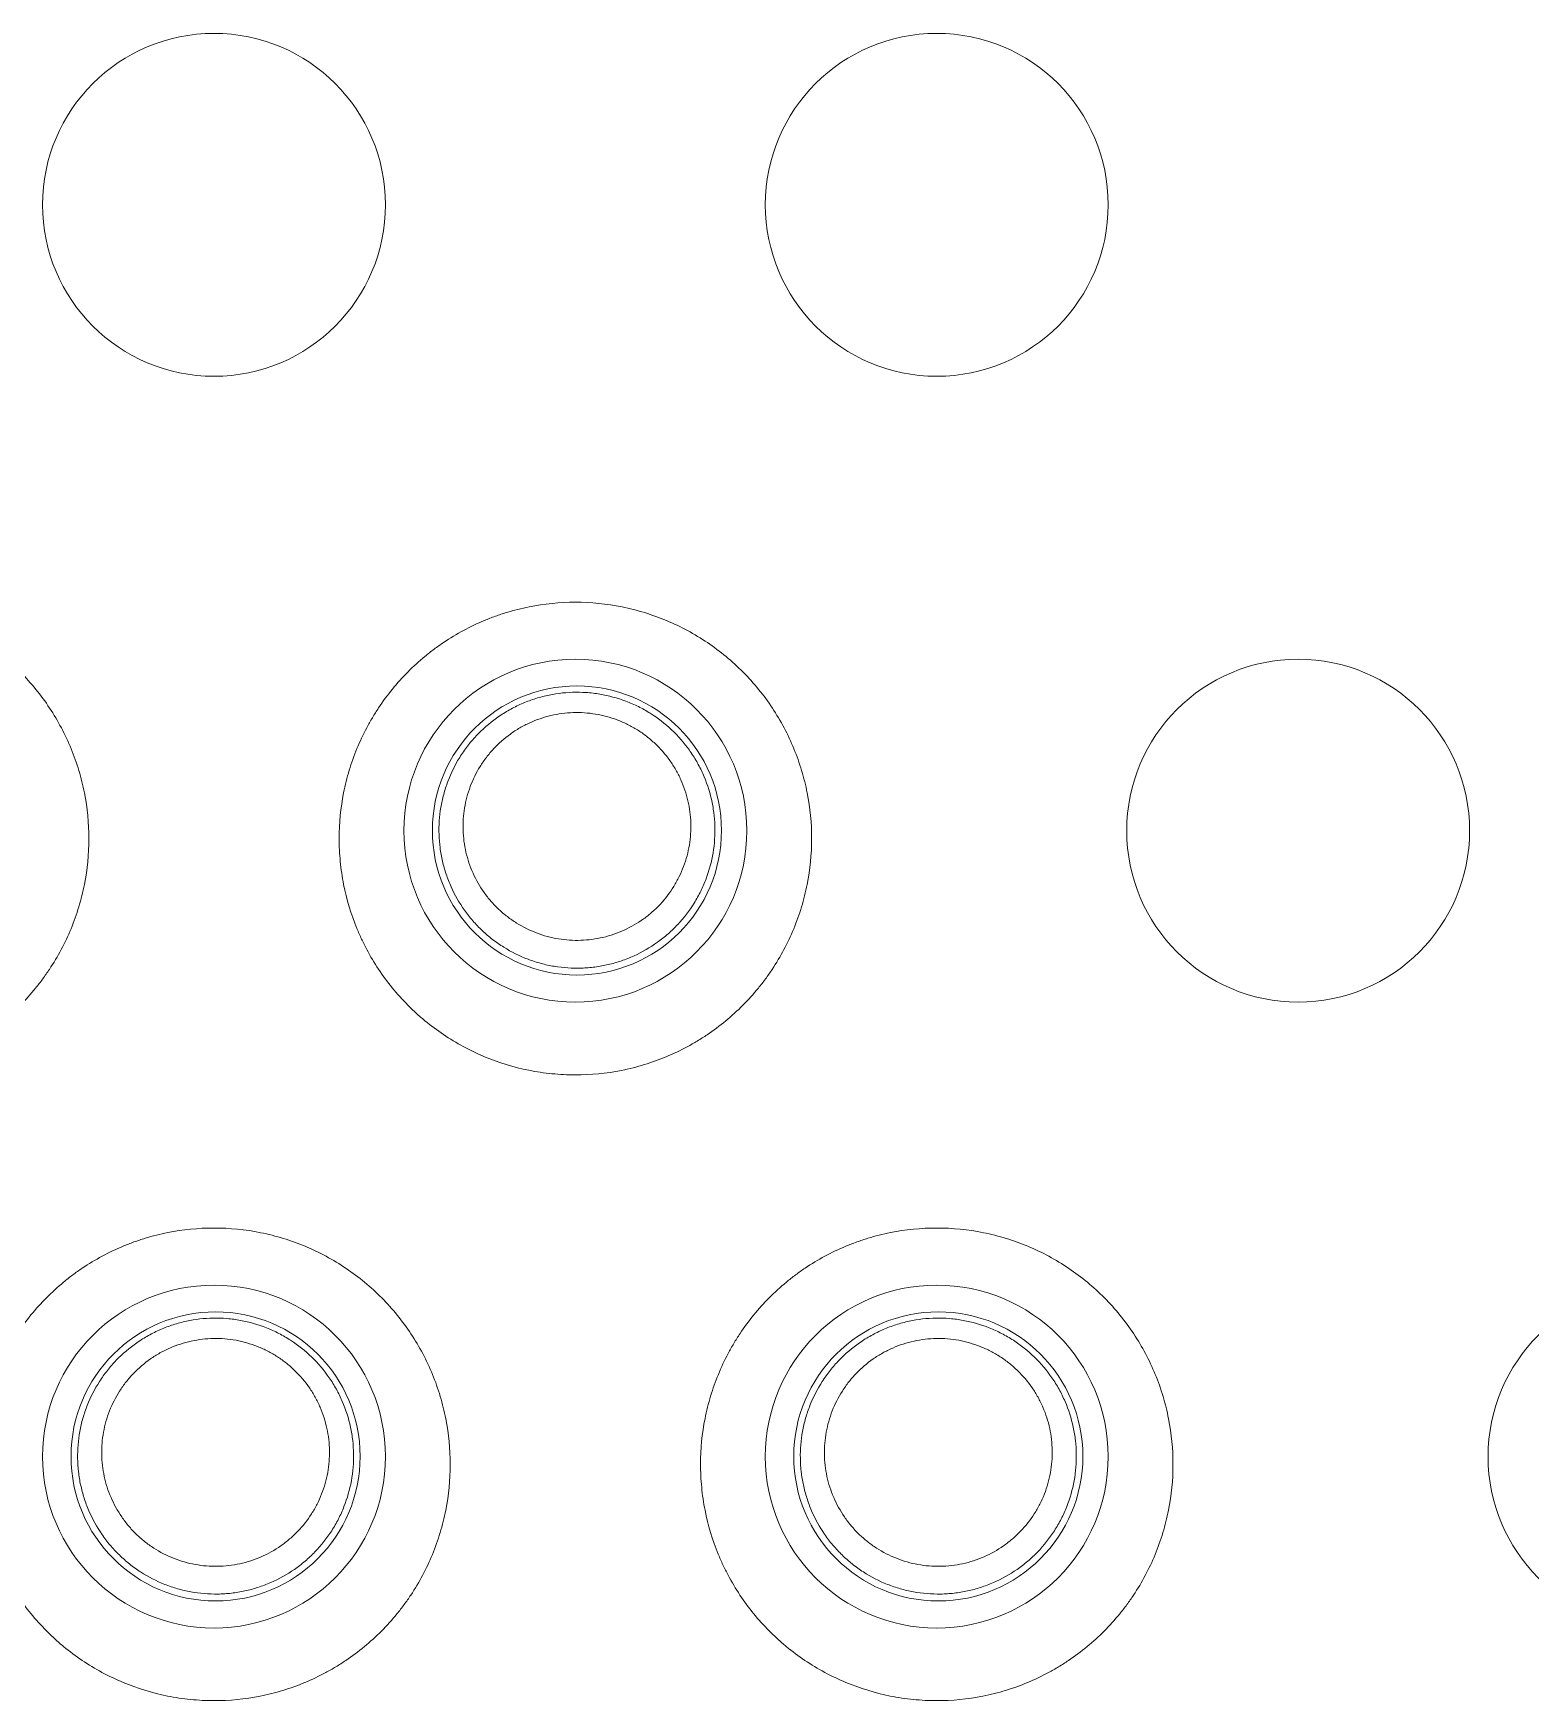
# Model space of a CAD drawing. Header units: millimetres. Extents: x 70151 to 230897, y 35202 to 113211.
# Drawn here: x 171006.99 to 171013.24, y 68728.07 to 68735.02 of the extents above; entities that cross this region are included whole.
import ezdxf

# ---------------------------------------------------------------- set-up
doc = ezdxf.new("R2010")
doc.units = ezdxf.units.MM
doc.header["$LTSCALE"] = 50
doc.layers.add('2-con', color=2, linetype='Continuous')
doc.layers.add('mark-B', color=2, linetype='Continuous', lineweight=20)

# ---------------------------------------------------------------- blocks, each defined once
blk = doc.blocks.new('무풍1way 일반')
at = {"layer": 'mark-B'}
for centre, radius in [((495.5378, -432.6794), 0.7146), ((498.5502, -432.6794), 0.7146), ((498.5502, -432.6794), 0.7146), ((498.5502, -432.6794), 0.7146), ((498.5502, -432.6794), 0.7146), ((501.5626, -432.6794), 0.7146), ((501.5626, -432.6794), 0.7146), ((501.5626, -432.6794), 0.7146), ((501.5626, -432.6794), 0.7146), ((498.5437, -432.6801), 0.6025), ((501.556, -432.6801), 0.6025), ((497.044, -435.2882), 0.7146), ((500.0564, -435.2882), 0.7146), ((500.0564, -435.2882), 0.7146), ((500.0564, -435.2882), 0.7146), ((500.0564, -435.2882), 0.7146), ((500.0499, -435.2889), 0.6025), ((498.5502, -437.897), 0.7146), ((501.5626, -437.897), 0.7146)]:
    blk.add_circle(centre, radius, dxfattribs=at)
for points, knots in [([(498.5502, -433.632), (498.6156, -433.632), (498.68, -433.6256), (498.7749, -433.6066), (498.8063, -433.5987), (498.8529, -433.5845), (498.8684, -433.5793), (498.8991, -433.5682), (498.9143, -433.5624), (498.989, -433.5312), (499.0457, -433.5007), (499.1126, -433.4556), (499.1258, -433.4463), (499.1519, -433.4269), (499.1647, -433.4168), (499.2022, -433.3858), (499.226, -433.364), (499.2939, -433.2957), (499.3345, -433.246), (499.3792, -433.1786), (499.3879, -433.1648), (499.4044, -433.1371), (499.428, -433.095), (499.462, -433.0227), (499.4835, -432.9624), (499.4974, -432.9163), (499.5017, -432.9008), (499.5095, -432.8695), (499.513, -432.8537), (499.5286, -432.7748), (499.5347, -432.7113), (499.5348, -432.6155), (499.5332, -432.5834), (499.5285, -432.5352), (499.5266, -432.5192), (499.5219, -432.4874), (499.5191, -432.4716), (499.5036, -432.3931), (499.4853, -432.332), (499.4547, -432.2577), (499.4483, -432.2429), (499.4345, -432.2136), (499.4273, -432.1992), (499.4046, -432.1565), (499.3882, -432.1289), (499.3351, -432.0489), (499.2946, -431.9991), (499.2374, -431.9415), (499.2257, -431.9302), (499.2018, -431.9084), (499.1653, -431.8767), (499.1009, -431.8286), (499.0458, -431.7953), (498.9887, -431.7645), (498.9591, -431.7504), (498.8693, -431.7129), (498.8077, -431.6941), (498.7126, -431.6749), (498.6804, -431.6701), (498.6153, -431.6636), (498.5829, -431.662), (498.4859, -431.662), (498.4216, -431.6683), (498.3418, -431.6842), (498.3259, -431.6878), (498.2942, -431.6957), (498.2473, -431.7088), (498.1714, -431.7361), (498.1131, -431.7638), (498.0704, -431.7867), (498.0563, -431.7947), (498.0285, -431.8115), (498.0147, -431.8203), (497.9473, -431.8655), (497.8978, -431.9065), (497.8298, -431.9748), (497.8082, -431.9988), (497.7774, -432.0364), (497.7674, -432.0493), (497.7483, -432.0753), (497.739, -432.0885), (497.6946, -432.1553), (497.6646, -432.2118), (497.6278, -432.3009), (497.6169, -432.3316), (497.5983, -432.3931), (497.5906, -432.4242), (497.572, -432.5181), (497.5656, -432.5817), (497.5656, -432.711), (497.5718, -432.7746), (497.5903, -432.8685), (497.598, -432.8996), (497.6165, -432.9611), (497.6273, -432.9918), (497.664, -433.081), (497.6939, -433.1375), (497.747, -433.2177), (497.7661, -433.2437), (497.8071, -433.2941), (497.8287, -433.3181), (497.8966, -433.3865), (497.946, -433.4275), (498.0266, -433.4818), (498.0546, -433.4988), (498.1116, -433.5295), (498.1698, -433.5573), (498.2304, -433.5792), (498.2768, -433.5934), (498.2924, -433.5978), (498.3239, -433.6058), (498.3399, -433.6094), (498.4199, -433.6256), (498.4847, -433.632), (498.5502, -433.632)], [0, 0, 0, 0, 0.03125, 0.03125, 0.046875, 0.046875, 0.054688, 0.054688, 0.0625, 0.0625, 0.09375, 0.09375, 0.101563, 0.101563, 0.109375, 0.109375, 0.125, 0.125, 0.15625, 0.15625, 0.164063, 0.164063, 0.171875, 0.1875, 0.203125, 0.203125, 0.210938, 0.210938, 0.21875, 0.21875, 0.25, 0.25, 0.265625, 0.265625, 0.273438, 0.273438, 0.28125, 0.28125, 0.3125, 0.3125, 0.320313, 0.320313, 0.328125, 0.328125, 0.34375, 0.34375, 0.375, 0.375, 0.382813, 0.382813, 0.390625, 0.40625, 0.421875, 0.421875, 0.4375, 0.4375, 0.46875, 0.46875, 0.484375, 0.484375, 0.5, 0.5, 0.53125, 0.53125, 0.539063, 0.539063, 0.546875, 0.5625, 0.578125, 0.578125, 0.585938, 0.585938, 0.59375, 0.59375, 0.625, 0.625, 0.640625, 0.640625, 0.648438, 0.648438, 0.65625, 0.65625, 0.6875, 0.6875, 0.703125, 0.703125, 0.71875, 0.71875, 0.75, 0.75, 0.78125, 0.78125, 0.796875, 0.796875, 0.8125, 0.8125, 0.84375, 0.84375, 0.859375, 0.859375, 0.875, 0.875, 0.90625, 0.90625, 0.921875, 0.921875, 0.9375, 0.953125, 0.953125, 0.960938, 0.960938, 0.96875, 0.96875, 1, 1, 1, 1]), ([(498.5502, -433.632), (498.6156, -433.632), (498.68, -433.6256), (498.7749, -433.6066), (498.8063, -433.5987), (498.8529, -433.5845), (498.8684, -433.5793), (498.8991, -433.5682), (498.9143, -433.5624), (498.989, -433.5312), (499.0457, -433.5007), (499.1126, -433.4556), (499.1258, -433.4463), (499.1519, -433.4269), (499.1647, -433.4168), (499.2022, -433.3858), (499.226, -433.364), (499.2939, -433.2957), (499.3345, -433.246), (499.3792, -433.1786), (499.3879, -433.1648), (499.4044, -433.1371), (499.428, -433.095), (499.462, -433.0227), (499.4835, -432.9624), (499.4974, -432.9163), (499.5017, -432.9008), (499.5095, -432.8695), (499.513, -432.8537), (499.5286, -432.7748), (499.5347, -432.7113), (499.5348, -432.6155), (499.5332, -432.5834), (499.5285, -432.5352), (499.5266, -432.5192), (499.5219, -432.4874), (499.5191, -432.4716), (499.5036, -432.3931), (499.4853, -432.332), (499.4547, -432.2577), (499.4483, -432.2429), (499.4345, -432.2136), (499.4273, -432.1992), (499.4046, -432.1565), (499.3882, -432.1289), (499.3351, -432.0489), (499.2946, -431.9991), (499.2374, -431.9415), (499.2257, -431.9302), (499.2018, -431.9084), (499.1653, -431.8767), (499.1009, -431.8286), (499.0458, -431.7953), (498.9887, -431.7645), (498.9591, -431.7504), (498.8693, -431.7129), (498.8077, -431.6941), (498.7126, -431.6749), (498.6804, -431.6701), (498.6153, -431.6636), (498.5829, -431.662), (498.4859, -431.662), (498.4216, -431.6683), (498.3418, -431.6842), (498.3259, -431.6878), (498.2942, -431.6957), (498.2473, -431.7088), (498.1714, -431.7361), (498.1131, -431.7638), (498.0704, -431.7867), (498.0563, -431.7947), (498.0285, -431.8115), (498.0147, -431.8203), (497.9473, -431.8655), (497.8978, -431.9065), (497.8298, -431.9748), (497.8082, -431.9988), (497.7774, -432.0364), (497.7674, -432.0493), (497.7483, -432.0753), (497.739, -432.0885), (497.6946, -432.1553), (497.6646, -432.2118), (497.6278, -432.3009), (497.6169, -432.3316), (497.5983, -432.3931), (497.5906, -432.4242), (497.572, -432.5181), (497.5656, -432.5817), (497.5656, -432.711), (497.5718, -432.7746), (497.5903, -432.8685), (497.598, -432.8996), (497.6165, -432.9611), (497.6273, -432.9918), (497.664, -433.081), (497.6939, -433.1375), (497.747, -433.2177), (497.7661, -433.2437), (497.8071, -433.2941), (497.8287, -433.3181), (497.8966, -433.3865), (497.946, -433.4275), (498.0266, -433.4818), (498.0546, -433.4988), (498.1116, -433.5295), (498.1698, -433.5573), (498.2304, -433.5792), (498.2768, -433.5934), (498.2924, -433.5978), (498.3239, -433.6058), (498.3399, -433.6094), (498.4199, -433.6256), (498.4847, -433.632), (498.5502, -433.632)], [0, 0, 0, 0, 0.03125, 0.03125, 0.046875, 0.046875, 0.054688, 0.054688, 0.0625, 0.0625, 0.09375, 0.09375, 0.101563, 0.101563, 0.109375, 0.109375, 0.125, 0.125, 0.15625, 0.15625, 0.164063, 0.164063, 0.171875, 0.1875, 0.203125, 0.203125, 0.210938, 0.210938, 0.21875, 0.21875, 0.25, 0.25, 0.265625, 0.265625, 0.273438, 0.273438, 0.28125, 0.28125, 0.3125, 0.3125, 0.320313, 0.320313, 0.328125, 0.328125, 0.34375, 0.34375, 0.375, 0.375, 0.382813, 0.382813, 0.390625, 0.40625, 0.421875, 0.421875, 0.4375, 0.4375, 0.46875, 0.46875, 0.484375, 0.484375, 0.5, 0.5, 0.53125, 0.53125, 0.539063, 0.539063, 0.546875, 0.5625, 0.578125, 0.578125, 0.585938, 0.585938, 0.59375, 0.59375, 0.625, 0.625, 0.640625, 0.640625, 0.648438, 0.648438, 0.65625, 0.65625, 0.6875, 0.6875, 0.703125, 0.703125, 0.71875, 0.71875, 0.75, 0.75, 0.78125, 0.78125, 0.796875, 0.796875, 0.8125, 0.8125, 0.84375, 0.84375, 0.859375, 0.859375, 0.875, 0.875, 0.90625, 0.90625, 0.921875, 0.921875, 0.9375, 0.953125, 0.953125, 0.960938, 0.960938, 0.96875, 0.96875, 1, 1, 1, 1]), ([(501.5626, -433.632), (501.628, -433.632), (501.6924, -433.6256), (501.7873, -433.6066), (501.8187, -433.5987), (501.8653, -433.5845), (501.8808, -433.5793), (501.9115, -433.5682), (501.9266, -433.5624), (502.0014, -433.5312), (502.058, -433.5007), (502.125, -433.4556), (502.1382, -433.4463), (502.1642, -433.4269), (502.1771, -433.4168), (502.2146, -433.3858), (502.2384, -433.364), (502.3063, -433.2957), (502.3469, -433.246), (502.3916, -433.1786), (502.4003, -433.1648), (502.4168, -433.1371), (502.4404, -433.095), (502.4744, -433.0227), (502.4959, -432.9624), (502.5098, -432.9163), (502.514, -432.9008), (502.5218, -432.8695), (502.5254, -432.8537), (502.5409, -432.7748), (502.5471, -432.7113), (502.5472, -432.6155), (502.5456, -432.5834), (502.5409, -432.5352), (502.539, -432.5192), (502.5343, -432.4874), (502.5315, -432.4716), (502.516, -432.3931), (502.4976, -432.332), (502.4671, -432.2577), (502.4606, -432.2429), (502.4469, -432.2136), (502.4396, -432.1992), (502.417, -432.1565), (502.4006, -432.1289), (502.3475, -432.0489), (502.307, -431.9991), (502.2498, -431.9415), (502.2381, -431.9302), (502.2142, -431.9084), (502.1776, -431.8767), (502.1133, -431.8286), (502.0582, -431.7953), (502.0011, -431.7645), (501.9715, -431.7504), (501.8817, -431.7129), (501.8201, -431.6941), (501.725, -431.6749), (501.6928, -431.6701), (501.6277, -431.6636), (501.5953, -431.662), (501.4983, -431.662), (501.434, -431.6683), (501.3542, -431.6842), (501.3383, -431.6878), (501.3066, -431.6957), (501.2597, -431.7088), (501.1837, -431.7361), (501.1255, -431.7638), (501.0828, -431.7867), (501.0687, -431.7947), (501.0408, -431.8115), (501.0271, -431.8203), (500.9597, -431.8655), (500.9101, -431.9065), (500.8421, -431.9748), (500.8205, -431.9988), (500.7898, -432.0364), (500.7798, -432.0493), (500.7607, -432.0753), (500.7514, -432.0885), (500.707, -432.1553), (500.677, -432.2118), (500.6402, -432.3009), (500.6293, -432.3316), (500.6107, -432.3931), (500.603, -432.4242), (500.5844, -432.5181), (500.578, -432.5817), (500.5779, -432.711), (500.5842, -432.7746), (500.6027, -432.8685), (500.6104, -432.8996), (500.6288, -432.9611), (500.6397, -432.9918), (500.6764, -433.081), (500.7063, -433.1375), (500.7594, -433.2177), (500.7785, -433.2437), (500.8195, -433.2941), (500.8411, -433.3181), (500.909, -433.3865), (500.9584, -433.4275), (501.039, -433.4818), (501.067, -433.4988), (501.124, -433.5295), (501.1822, -433.5573), (501.2428, -433.5792), (501.2892, -433.5934), (501.3048, -433.5978), (501.3363, -433.6058), (501.3522, -433.6094), (501.4323, -433.6256), (501.4971, -433.632), (501.5626, -433.632)], [0, 0, 0, 0, 0.03125, 0.03125, 0.046875, 0.046875, 0.054687, 0.054687, 0.0625, 0.0625, 0.09375, 0.09375, 0.101562, 0.101562, 0.109375, 0.109375, 0.125, 0.125, 0.15625, 0.15625, 0.164063, 0.164063, 0.171875, 0.1875, 0.203125, 0.203125, 0.210938, 0.210938, 0.21875, 0.21875, 0.25, 0.25, 0.265625, 0.265625, 0.273438, 0.273438, 0.28125, 0.28125, 0.3125, 0.3125, 0.320313, 0.320313, 0.328125, 0.328125, 0.34375, 0.34375, 0.375, 0.375, 0.382813, 0.382813, 0.390625, 0.40625, 0.421875, 0.421875, 0.4375, 0.4375, 0.46875, 0.46875, 0.484375, 0.484375, 0.5, 0.5, 0.53125, 0.53125, 0.539063, 0.539063, 0.546875, 0.5625, 0.578125, 0.578125, 0.585938, 0.585938, 0.59375, 0.59375, 0.625, 0.625, 0.640625, 0.640625, 0.648438, 0.648438, 0.65625, 0.65625, 0.6875, 0.6875, 0.703125, 0.703125, 0.71875, 0.71875, 0.75, 0.75, 0.78125, 0.78125, 0.796875, 0.796875, 0.8125, 0.8125, 0.84375, 0.84375, 0.859375, 0.859375, 0.875, 0.875, 0.90625, 0.90625, 0.921875, 0.921875, 0.9375, 0.953125, 0.953125, 0.960938, 0.960938, 0.96875, 0.96875, 1, 1, 1, 1]), ([(501.5626, -433.632), (501.628, -433.632), (501.6924, -433.6256), (501.7873, -433.6066), (501.8187, -433.5987), (501.8653, -433.5845), (501.8808, -433.5793), (501.9115, -433.5682), (501.9266, -433.5624), (502.0014, -433.5312), (502.058, -433.5007), (502.125, -433.4556), (502.1382, -433.4463), (502.1642, -433.4269), (502.1771, -433.4168), (502.2146, -433.3858), (502.2384, -433.364), (502.3063, -433.2957), (502.3469, -433.246), (502.3916, -433.1786), (502.4003, -433.1648), (502.4168, -433.1371), (502.4404, -433.095), (502.4744, -433.0227), (502.4959, -432.9624), (502.5098, -432.9163), (502.514, -432.9008), (502.5218, -432.8695), (502.5254, -432.8537), (502.5409, -432.7748), (502.5471, -432.7113), (502.5472, -432.6155), (502.5456, -432.5834), (502.5409, -432.5352), (502.539, -432.5192), (502.5343, -432.4874), (502.5315, -432.4716), (502.516, -432.3931), (502.4976, -432.332), (502.4671, -432.2577), (502.4606, -432.2429), (502.4469, -432.2136), (502.4396, -432.1992), (502.417, -432.1565), (502.4006, -432.1289), (502.3475, -432.0489), (502.307, -431.9991), (502.2498, -431.9415), (502.2381, -431.9302), (502.2142, -431.9084), (502.1776, -431.8767), (502.1133, -431.8286), (502.0582, -431.7953), (502.0011, -431.7645), (501.9715, -431.7504), (501.8817, -431.7129), (501.8201, -431.6941), (501.725, -431.6749), (501.6928, -431.6701), (501.6277, -431.6636), (501.5953, -431.662), (501.4983, -431.662), (501.434, -431.6683), (501.3542, -431.6842), (501.3383, -431.6878), (501.3066, -431.6957), (501.2597, -431.7088), (501.1837, -431.7361), (501.1255, -431.7638), (501.0828, -431.7867), (501.0687, -431.7947), (501.0408, -431.8115), (501.0271, -431.8203), (500.9597, -431.8655), (500.9101, -431.9065), (500.8421, -431.9748), (500.8205, -431.9988), (500.7898, -432.0364), (500.7798, -432.0493), (500.7607, -432.0753), (500.7514, -432.0885), (500.707, -432.1553), (500.677, -432.2118), (500.6402, -432.3009), (500.6293, -432.3316), (500.6107, -432.3931), (500.603, -432.4242), (500.5844, -432.5181), (500.578, -432.5817), (500.5779, -432.711), (500.5842, -432.7746), (500.6027, -432.8685), (500.6104, -432.8996), (500.6288, -432.9611), (500.6397, -432.9918), (500.6764, -433.081), (500.7063, -433.1375), (500.7594, -433.2177), (500.7785, -433.2437), (500.8195, -433.2941), (500.8411, -433.3181), (500.909, -433.3865), (500.9584, -433.4275), (501.039, -433.4818), (501.067, -433.4988), (501.124, -433.5295), (501.1822, -433.5573), (501.2428, -433.5792), (501.2892, -433.5934), (501.3048, -433.5978), (501.3363, -433.6058), (501.3522, -433.6094), (501.4323, -433.6256), (501.4971, -433.632), (501.5626, -433.632)], [0, 0, 0, 0, 0.03125, 0.03125, 0.046875, 0.046875, 0.054687, 0.054687, 0.0625, 0.0625, 0.09375, 0.09375, 0.101562, 0.101562, 0.109375, 0.109375, 0.125, 0.125, 0.15625, 0.15625, 0.164063, 0.164063, 0.171875, 0.1875, 0.203125, 0.203125, 0.210938, 0.210938, 0.21875, 0.21875, 0.25, 0.25, 0.265625, 0.265625, 0.273438, 0.273438, 0.28125, 0.28125, 0.3125, 0.3125, 0.320313, 0.320313, 0.328125, 0.328125, 0.34375, 0.34375, 0.375, 0.375, 0.382813, 0.382813, 0.390625, 0.40625, 0.421875, 0.421875, 0.4375, 0.4375, 0.46875, 0.46875, 0.484375, 0.484375, 0.5, 0.5, 0.53125, 0.53125, 0.539063, 0.539063, 0.546875, 0.5625, 0.578125, 0.578125, 0.585938, 0.585938, 0.59375, 0.59375, 0.625, 0.625, 0.640625, 0.640625, 0.648438, 0.648438, 0.65625, 0.65625, 0.6875, 0.6875, 0.703125, 0.703125, 0.71875, 0.71875, 0.75, 0.75, 0.78125, 0.78125, 0.796875, 0.796875, 0.8125, 0.8125, 0.84375, 0.84375, 0.859375, 0.859375, 0.875, 0.875, 0.90625, 0.90625, 0.921875, 0.921875, 0.9375, 0.953125, 0.953125, 0.960938, 0.960938, 0.96875, 0.96875, 1, 1, 1, 1]), ([(498.143, -433.094), (498.1157, -433.0675), (498.0915, -433.0388), (498.0595, -432.9924), (498.0496, -432.9764), (498.0313, -432.9432), (498.023, -432.9263), (498.0007, -432.8747), (497.9893, -432.8391), (497.9775, -432.784), (497.9744, -432.7652), (497.9701, -432.7279), (497.9689, -432.7092), (497.968, -432.6533), (497.971, -432.616), (497.9845, -432.5415), (497.9948, -432.5055), (498.0153, -432.4534), (498.023, -432.4363), (498.0402, -432.4028), (498.0497, -432.3863), (498.0802, -432.3388), (498.1034, -432.3094), (498.1425, -432.2689), (498.1562, -432.2559), (498.1851, -432.2313), (498.2001, -432.2198), (498.2464, -432.1876), (498.2792, -432.1693), (498.3313, -432.1466), (498.3492, -432.1398), (498.3852, -432.1282), (498.4215, -432.1184), (498.4586, -432.1122), (498.4868, -432.109), (498.4962, -432.1081), (498.5151, -432.1069), (498.5247, -432.1065), (498.5722, -432.1057), (498.6098, -432.1088), (498.6653, -432.1189), (498.6837, -432.1232), (498.7111, -432.131), (498.7202, -432.1339), (498.7382, -432.14), (498.7471, -432.1433), (498.7909, -432.1607), (498.8243, -432.1779), (498.8719, -432.2086), (498.8874, -432.2198), (498.917, -432.2434), (498.9312, -432.2559), (498.9583, -432.2823), (498.9713, -432.2962), (498.9956, -432.3251), (499.007, -432.3401), (499.0388, -432.3863), (499.057, -432.4191), (499.0757, -432.4625), (499.0792, -432.4713), (499.0858, -432.4889), (499.095, -432.5156), (499.107, -432.5607), (499.113, -432.5976), (499.1173, -432.6349), (499.1185, -432.6538), (499.1194, -432.7103), (499.1163, -432.7474), (499.1063, -432.8026), (499.102, -432.8209), (499.0916, -432.8573), (499.0856, -432.8751), (499.0649, -432.9274), (499.0479, -432.9607), (499.0174, -433.0082), (499.0063, -433.0237), (498.9829, -433.0532), (498.9706, -433.0674), (498.9315, -433.1078), (498.903, -433.1322), (498.8561, -433.1647), (498.84, -433.1747), (498.8071, -433.193), (498.7735, -433.2097), (498.7382, -433.223), (498.7022, -433.2346), (498.6837, -433.2396), (498.6282, -433.2516), (498.5908, -433.2559), (498.5342, -433.2568), (498.5152, -433.2562), (498.4773, -433.253), (498.4585, -433.2505), (498.4029, -433.2403), (498.3667, -433.23), (498.3227, -433.2125), (498.3139, -433.2087), (498.2966, -433.2008), (498.2711, -433.1885), (498.2468, -433.1743), (498.1996, -433.1438), (498.1702, -433.1205), (498.143, -433.094)], [0, 0, 0, 0, 0.03125, 0.03125, 0.046875, 0.046875, 0.0625, 0.0625, 0.09375, 0.09375, 0.109375, 0.109375, 0.125, 0.125, 0.15625, 0.15625, 0.1875, 0.1875, 0.203125, 0.203125, 0.21875, 0.21875, 0.25, 0.25, 0.265625, 0.265625, 0.28125, 0.28125, 0.3125, 0.3125, 0.328125, 0.328125, 0.34375, 0.359375, 0.359375, 0.367187, 0.367187, 0.375, 0.375, 0.40625, 0.40625, 0.421875, 0.421875, 0.429687, 0.429687, 0.4375, 0.4375, 0.46875, 0.46875, 0.484375, 0.484375, 0.5, 0.5, 0.515625, 0.515625, 0.53125, 0.53125, 0.5625, 0.5625, 0.570312, 0.570312, 0.578125, 0.59375, 0.609375, 0.609375, 0.625, 0.625, 0.65625, 0.65625, 0.671875, 0.671875, 0.6875, 0.6875, 0.71875, 0.71875, 0.734375, 0.734375, 0.75, 0.75, 0.78125, 0.78125, 0.796875, 0.796875, 0.8125, 0.828125, 0.828125, 0.84375, 0.84375, 0.875, 0.875, 0.890625, 0.890625, 0.90625, 0.90625, 0.9375, 0.9375, 0.945312, 0.945312, 0.953125, 0.96875, 0.96875, 1, 1, 1, 1]), ([(501.1553, -433.094), (501.128, -433.0675), (501.1038, -433.0388), (501.0718, -432.9924), (501.0619, -432.9764), (501.0436, -432.9432), (501.0353, -432.9263), (501.013, -432.8747), (501.0016, -432.8391), (500.9898, -432.784), (500.9867, -432.7652), (500.9824, -432.7279), (500.9812, -432.7092), (500.9803, -432.6533), (500.9834, -432.616), (500.9969, -432.5415), (501.0071, -432.5055), (501.0277, -432.4534), (501.0354, -432.4363), (501.0525, -432.4028), (501.062, -432.3863), (501.0925, -432.3388), (501.1157, -432.3094), (501.1548, -432.2689), (501.1685, -432.2559), (501.1975, -432.2313), (501.2124, -432.2198), (501.2587, -432.1876), (501.2915, -432.1693), (501.3436, -432.1466), (501.3615, -432.1398), (501.3975, -432.1282), (501.4339, -432.1184), (501.471, -432.1122), (501.4991, -432.109), (501.5085, -432.1081), (501.5274, -432.1069), (501.537, -432.1065), (501.5846, -432.1057), (501.6221, -432.1088), (501.6777, -432.1189), (501.6961, -432.1232), (501.7234, -432.131), (501.7326, -432.1339), (501.7505, -432.14), (501.7594, -432.1433), (501.8033, -432.1607), (501.8367, -432.1779), (501.8842, -432.2086), (501.8997, -432.2198), (501.9293, -432.2434), (501.9435, -432.2559), (501.9706, -432.2823), (501.9836, -432.2962), (502.008, -432.3251), (502.0194, -432.3401), (502.0512, -432.3863), (502.0693, -432.4191), (502.088, -432.4625), (502.0915, -432.4713), (502.0981, -432.4889), (502.1073, -432.5156), (502.1193, -432.5607), (502.1254, -432.5976), (502.1296, -432.6349), (502.1308, -432.6538), (502.1317, -432.7103), (502.1286, -432.7474), (502.1186, -432.8026), (502.1143, -432.8209), (502.104, -432.8573), (502.0979, -432.8751), (502.0773, -432.9274), (502.0602, -432.9607), (502.0297, -433.0082), (502.0187, -433.0237), (501.9952, -433.0532), (501.9829, -433.0674), (501.9439, -433.1078), (501.9153, -433.1322), (501.8684, -433.1647), (501.8524, -433.1747), (501.8195, -433.193), (501.7858, -433.2097), (501.7506, -433.223), (501.7145, -433.2346), (501.6961, -433.2396), (501.6405, -433.2516), (501.6032, -433.2559), (501.5466, -433.2568), (501.5276, -433.2562), (501.4896, -433.253), (501.4708, -433.2505), (501.4152, -433.2403), (501.3791, -433.23), (501.335, -433.2125), (501.3262, -433.2087), (501.3089, -433.2008), (501.2834, -433.1885), (501.2591, -433.1743), (501.212, -433.1438), (501.1826, -433.1205), (501.1553, -433.094)], [0, 0, 0, 0, 0.03125, 0.03125, 0.046875, 0.046875, 0.0625, 0.0625, 0.09375, 0.09375, 0.109375, 0.109375, 0.125, 0.125, 0.15625, 0.15625, 0.1875, 0.1875, 0.203125, 0.203125, 0.21875, 0.21875, 0.25, 0.25, 0.265625, 0.265625, 0.28125, 0.28125, 0.3125, 0.3125, 0.328125, 0.328125, 0.34375, 0.359375, 0.359375, 0.367187, 0.367187, 0.375, 0.375, 0.40625, 0.40625, 0.421875, 0.421875, 0.429687, 0.429687, 0.4375, 0.4375, 0.46875, 0.46875, 0.484375, 0.484375, 0.5, 0.5, 0.515625, 0.515625, 0.53125, 0.53125, 0.5625, 0.5625, 0.570313, 0.570313, 0.578125, 0.59375, 0.609375, 0.609375, 0.625, 0.625, 0.65625, 0.65625, 0.671875, 0.671875, 0.6875, 0.6875, 0.71875, 0.71875, 0.734375, 0.734375, 0.75, 0.75, 0.78125, 0.78125, 0.796875, 0.796875, 0.8125, 0.828125, 0.828125, 0.84375, 0.84375, 0.875, 0.875, 0.890625, 0.890625, 0.90625, 0.90625, 0.9375, 0.9375, 0.945312, 0.945312, 0.953125, 0.96875, 0.96875, 1, 1, 1, 1]), ([(498.2128, -433.0373), (498.2241, -433.0482), (498.2358, -433.0586), (498.2602, -433.0779), (498.2854, -433.096), (498.3123, -433.1116), (498.34, -433.1259), (498.3543, -433.1324), (498.3981, -433.1498), (498.428, -433.1583), (498.474, -433.1667), (498.4895, -433.1687), (498.5209, -433.1713), (498.5366, -433.1718), (498.5834, -433.1709), (498.6143, -433.1673), (498.6602, -433.1573), (498.6755, -433.1532), (498.7052, -433.1435), (498.7343, -433.1325), (498.7621, -433.1187), (498.7892, -433.1035), (498.8025, -433.0951), (498.8411, -433.0682), (498.8646, -433.048), (498.8968, -433.0146), (498.907, -433.0029), (498.9262, -432.9784), (498.9353, -432.9656), (498.9604, -432.9264), (498.9744, -432.899), (498.9913, -432.8559), (498.9963, -432.8411), (499.0048, -432.8112), (499.0082, -432.7961), (499.0164, -432.7506), (499.0189, -432.72), (499.0182, -432.6735), (499.0171, -432.6579), (499.0136, -432.6271), (499.0086, -432.5967), (499.0007, -432.567), (498.9913, -432.5376), (498.9858, -432.523), (498.9673, -432.4801), (498.9523, -432.4531), (498.9261, -432.4149), (498.9167, -432.4026), (498.8966, -432.3787), (498.8859, -432.3672), (498.8635, -432.3455), (498.8518, -432.3351), (498.8273, -432.3156), (498.8145, -432.3064), (498.7752, -432.2811), (498.7476, -432.2668), (498.7041, -432.2496), (498.6892, -432.2445), (498.659, -432.2359), (498.6438, -432.2324), (498.5979, -432.224), (498.5668, -432.2215), (498.5196, -432.2223), (498.5039, -432.2234), (498.4729, -432.227), (498.4422, -432.2321), (498.4122, -432.2403), (498.3824, -432.2499), (498.3676, -432.2555), (498.3246, -432.2744), (498.2976, -432.2895), (498.2594, -432.3162), (498.2471, -432.3257), (498.2232, -432.3461), (498.2119, -432.3568), (498.1797, -432.3904), (498.1606, -432.4146), (498.1355, -432.4539), (498.1277, -432.4675), (498.1136, -432.4951), (498.1073, -432.5092), (498.0904, -432.5522), (498.082, -432.5819), (498.0709, -432.6432), (498.0685, -432.674), (498.0693, -432.7201), (498.0703, -432.7354), (498.0738, -432.7662), (498.0763, -432.7817), (498.0861, -432.8271), (498.0955, -432.8564), (498.1138, -432.8989), (498.1207, -432.9129), (498.1358, -432.9402), (498.144, -432.9534), (498.1703, -432.9917), (498.1903, -433.0154), (498.2128, -433.0373)], [0, 0, 0, 0, 0.015625, 0.015625, 0.03125, 0.046875, 0.046875, 0.0625, 0.0625, 0.09375, 0.09375, 0.109375, 0.109375, 0.125, 0.125, 0.15625, 0.15625, 0.171875, 0.171875, 0.1875, 0.203125, 0.203125, 0.21875, 0.21875, 0.25, 0.25, 0.265625, 0.265625, 0.28125, 0.28125, 0.3125, 0.3125, 0.328125, 0.328125, 0.34375, 0.34375, 0.375, 0.375, 0.390625, 0.390625, 0.40625, 0.421875, 0.421875, 0.4375, 0.4375, 0.46875, 0.46875, 0.484375, 0.484375, 0.5, 0.5, 0.515625, 0.515625, 0.53125, 0.53125, 0.5625, 0.5625, 0.578125, 0.578125, 0.59375, 0.59375, 0.625, 0.625, 0.640625, 0.640625, 0.65625, 0.671875, 0.671875, 0.6875, 0.6875, 0.71875, 0.71875, 0.734375, 0.734375, 0.75, 0.75, 0.78125, 0.78125, 0.796875, 0.796875, 0.8125, 0.8125, 0.84375, 0.84375, 0.875, 0.875, 0.890625, 0.890625, 0.90625, 0.90625, 0.9375, 0.9375, 0.953125, 0.953125, 0.96875, 0.96875, 1, 1, 1, 1]), ([(501.2251, -433.0373), (501.2364, -433.0482), (501.2482, -433.0586), (501.2725, -433.0779), (501.2977, -433.096), (501.3246, -433.1116), (501.3523, -433.1259), (501.3667, -433.1324), (501.4104, -433.1498), (501.4403, -433.1583), (501.4863, -433.1667), (501.5018, -433.1687), (501.5332, -433.1713), (501.5489, -433.1718), (501.5957, -433.1709), (501.6266, -433.1673), (501.6725, -433.1573), (501.6878, -433.1532), (501.7175, -433.1435), (501.7466, -433.1325), (501.7744, -433.1187), (501.8016, -433.1035), (501.8148, -433.0951), (501.8534, -433.0682), (501.877, -433.048), (501.9091, -433.0146), (501.9193, -433.0029), (501.9385, -432.9784), (501.9477, -432.9656), (501.9727, -432.9264), (501.9867, -432.899), (502.0036, -432.8559), (502.0086, -432.8411), (502.0171, -432.8112), (502.0206, -432.7961), (502.0287, -432.7506), (502.0312, -432.72), (502.0305, -432.6735), (502.0295, -432.6579), (502.0259, -432.6271), (502.0209, -432.5967), (502.013, -432.567), (502.0036, -432.5376), (501.9981, -432.523), (501.9796, -432.4801), (501.9647, -432.4531), (501.9384, -432.4149), (501.929, -432.4026), (501.9089, -432.3787), (501.8982, -432.3672), (501.8758, -432.3455), (501.8641, -432.3351), (501.8396, -432.3156), (501.8268, -432.3064), (501.7876, -432.2811), (501.76, -432.2668), (501.7165, -432.2496), (501.7015, -432.2445), (501.6713, -432.2359), (501.6561, -432.2324), (501.6102, -432.224), (501.5791, -432.2215), (501.5319, -432.2223), (501.5162, -432.2234), (501.4852, -432.227), (501.4545, -432.2321), (501.4245, -432.2403), (501.3947, -432.2499), (501.3799, -432.2555), (501.337, -432.2744), (501.3099, -432.2895), (501.2717, -432.3162), (501.2594, -432.3257), (501.2355, -432.3461), (501.2242, -432.3568), (501.192, -432.3904), (501.1729, -432.4146), (501.1478, -432.4539), (501.14, -432.4675), (501.1259, -432.4951), (501.1196, -432.5092), (501.1028, -432.5522), (501.0943, -432.5819), (501.0833, -432.6432), (501.0808, -432.674), (501.0816, -432.7201), (501.0826, -432.7354), (501.0861, -432.7662), (501.0887, -432.7817), (501.0984, -432.8271), (501.1078, -432.8564), (501.1262, -432.8989), (501.133, -432.9129), (501.1481, -432.9402), (501.1563, -432.9534), (501.1827, -432.9917), (501.2026, -433.0154), (501.2251, -433.0373)], [0, 0, 0, 0, 0.015625, 0.015625, 0.03125, 0.046875, 0.046875, 0.0625, 0.0625, 0.09375, 0.09375, 0.109375, 0.109375, 0.125, 0.125, 0.15625, 0.15625, 0.171875, 0.171875, 0.1875, 0.203125, 0.203125, 0.21875, 0.21875, 0.25, 0.25, 0.265625, 0.265625, 0.28125, 0.28125, 0.3125, 0.3125, 0.328125, 0.328125, 0.34375, 0.34375, 0.375, 0.375, 0.390625, 0.390625, 0.40625, 0.421875, 0.421875, 0.4375, 0.4375, 0.46875, 0.46875, 0.484375, 0.484375, 0.5, 0.5, 0.515625, 0.515625, 0.53125, 0.53125, 0.5625, 0.5625, 0.578125, 0.578125, 0.59375, 0.59375, 0.625, 0.625, 0.640625, 0.640625, 0.65625, 0.671875, 0.671875, 0.6875, 0.6875, 0.71875, 0.71875, 0.734375, 0.734375, 0.75, 0.75, 0.78125, 0.78125, 0.796875, 0.796875, 0.8125, 0.8125, 0.84375, 0.84375, 0.875, 0.875, 0.890625, 0.890625, 0.90625, 0.90625, 0.9375, 0.9375, 0.953125, 0.953125, 0.96875, 0.96875, 1, 1, 1, 1]), ([(500.0564, -436.2404), (500.1218, -436.2404), (500.1862, -436.2339), (500.2811, -436.2149), (500.3125, -436.207), (500.3592, -436.1928), (500.3747, -436.1876), (500.4054, -436.1765), (500.4205, -436.1707), (500.4953, -436.1395), (500.5519, -436.1089), (500.6189, -436.0639), (500.6321, -436.0545), (500.6581, -436.0351), (500.671, -436.025), (500.7085, -435.994), (500.7323, -435.9723), (500.8002, -435.9039), (500.8407, -435.8542), (500.8855, -435.7868), (500.8941, -435.7731), (500.9106, -435.7453), (500.9343, -435.7033), (500.9682, -435.6309), (500.9897, -435.5707), (501.0036, -435.5246), (501.0079, -435.5091), (501.0157, -435.4777), (501.0192, -435.4619), (501.0348, -435.3831), (501.0409, -435.3196), (501.041, -435.2238), (501.0394, -435.1917), (501.0347, -435.1435), (501.0328, -435.1275), (501.0281, -435.0957), (501.0254, -435.0799), (501.0099, -435.0014), (500.9915, -434.9403), (500.961, -434.866), (500.9545, -434.8513), (500.9407, -434.822), (500.9335, -434.8075), (500.9108, -434.7648), (500.8944, -434.7373), (500.8414, -434.6573), (500.8009, -434.6075), (500.7437, -434.5498), (500.732, -434.5385), (500.7081, -434.5167), (500.6715, -434.485), (500.6072, -434.4369), (500.552, -434.4036), (500.495, -434.3728), (500.4654, -434.3587), (500.3756, -434.3212), (500.3139, -434.3023), (500.2188, -434.2832), (500.1866, -434.2784), (500.1215, -434.2719), (500.0891, -434.2703), (499.9921, -434.2702), (499.9278, -434.2765), (499.848, -434.2924), (499.832, -434.296), (499.8004, -434.304), (499.7534, -434.3171), (499.6775, -434.3444), (499.6192, -434.3721), (499.5765, -434.395), (499.5624, -434.403), (499.5346, -434.4198), (499.5208, -434.4286), (499.4534, -434.4739), (499.4039, -434.5148), (499.3359, -434.5832), (499.3143, -434.6071), (499.2835, -434.6448), (499.2735, -434.6576), (499.2544, -434.6836), (499.2452, -434.6968), (499.2008, -434.7637), (499.1707, -434.8201), (499.134, -434.9093), (499.123, -434.9399), (499.1045, -435.0015), (499.0968, -435.0325), (499.0782, -435.1264), (499.0718, -435.19), (499.0717, -435.3193), (499.078, -435.3829), (499.0965, -435.4768), (499.1041, -435.5078), (499.1226, -435.5694), (499.1335, -435.6), (499.1701, -435.6893), (499.2001, -435.7457), (499.2532, -435.8259), (499.2722, -435.8519), (499.3132, -435.9023), (499.3348, -435.9263), (499.4027, -435.9948), (499.4522, -436.0358), (499.5327, -436.0901), (499.5607, -436.107), (499.6177, -436.1378), (499.676, -436.1656), (499.7366, -436.1875), (499.7829, -436.2017), (499.7985, -436.2061), (499.8301, -436.2141), (499.846, -436.2177), (499.9261, -436.2339), (499.9909, -436.2404), (500.0564, -436.2404)], [0, 0, 0, 0, 0.03125, 0.03125, 0.046875, 0.046875, 0.054688, 0.054688, 0.0625, 0.0625, 0.09375, 0.09375, 0.101563, 0.101563, 0.109375, 0.109375, 0.125, 0.125, 0.15625, 0.15625, 0.164063, 0.164063, 0.171875, 0.1875, 0.203125, 0.203125, 0.210938, 0.210938, 0.21875, 0.21875, 0.25, 0.25, 0.265625, 0.265625, 0.273438, 0.273438, 0.28125, 0.28125, 0.3125, 0.3125, 0.320313, 0.320313, 0.328125, 0.328125, 0.34375, 0.34375, 0.375, 0.375, 0.382813, 0.382813, 0.390625, 0.40625, 0.421875, 0.421875, 0.4375, 0.4375, 0.46875, 0.46875, 0.484375, 0.484375, 0.5, 0.5, 0.53125, 0.53125, 0.539063, 0.539063, 0.546875, 0.5625, 0.578125, 0.578125, 0.585938, 0.585938, 0.59375, 0.59375, 0.625, 0.625, 0.640625, 0.640625, 0.648438, 0.648438, 0.65625, 0.65625, 0.6875, 0.6875, 0.703125, 0.703125, 0.71875, 0.71875, 0.75, 0.75, 0.78125, 0.78125, 0.796875, 0.796875, 0.8125, 0.8125, 0.84375, 0.84375, 0.859375, 0.859375, 0.875, 0.875, 0.90625, 0.90625, 0.921875, 0.921875, 0.9375, 0.953125, 0.953125, 0.960938, 0.960938, 0.96875, 0.96875, 1, 1, 1, 1]), ([(500.0564, -436.2404), (500.1218, -436.2404), (500.1862, -436.2339), (500.2811, -436.2149), (500.3125, -436.207), (500.3592, -436.1928), (500.3747, -436.1876), (500.4054, -436.1765), (500.4205, -436.1707), (500.4953, -436.1395), (500.5519, -436.1089), (500.6189, -436.0639), (500.6321, -436.0545), (500.6581, -436.0351), (500.671, -436.025), (500.7085, -435.994), (500.7323, -435.9723), (500.8002, -435.9039), (500.8407, -435.8542), (500.8855, -435.7868), (500.8941, -435.7731), (500.9106, -435.7453), (500.9343, -435.7033), (500.9682, -435.6309), (500.9897, -435.5707), (501.0036, -435.5246), (501.0079, -435.5091), (501.0157, -435.4777), (501.0192, -435.4619), (501.0348, -435.3831), (501.0409, -435.3196), (501.041, -435.2238), (501.0394, -435.1917), (501.0347, -435.1435), (501.0328, -435.1275), (501.0281, -435.0957), (501.0254, -435.0799), (501.0099, -435.0014), (500.9915, -434.9403), (500.961, -434.866), (500.9545, -434.8513), (500.9407, -434.822), (500.9335, -434.8075), (500.9108, -434.7648), (500.8944, -434.7373), (500.8414, -434.6573), (500.8009, -434.6075), (500.7437, -434.5498), (500.732, -434.5385), (500.7081, -434.5167), (500.6715, -434.485), (500.6072, -434.4369), (500.552, -434.4036), (500.495, -434.3728), (500.4654, -434.3587), (500.3756, -434.3212), (500.3139, -434.3023), (500.2188, -434.2832), (500.1866, -434.2784), (500.1215, -434.2719), (500.0891, -434.2703), (499.9921, -434.2702), (499.9278, -434.2765), (499.848, -434.2924), (499.832, -434.296), (499.8004, -434.304), (499.7534, -434.3171), (499.6775, -434.3444), (499.6192, -434.3721), (499.5765, -434.395), (499.5624, -434.403), (499.5346, -434.4198), (499.5208, -434.4286), (499.4534, -434.4739), (499.4039, -434.5148), (499.3359, -434.5832), (499.3143, -434.6071), (499.2835, -434.6448), (499.2735, -434.6576), (499.2544, -434.6836), (499.2452, -434.6968), (499.2008, -434.7637), (499.1707, -434.8201), (499.134, -434.9093), (499.123, -434.9399), (499.1045, -435.0015), (499.0968, -435.0325), (499.0782, -435.1264), (499.0718, -435.19), (499.0717, -435.3193), (499.078, -435.3829), (499.0965, -435.4768), (499.1041, -435.5078), (499.1226, -435.5694), (499.1335, -435.6), (499.1701, -435.6893), (499.2001, -435.7457), (499.2532, -435.8259), (499.2722, -435.8519), (499.3132, -435.9023), (499.3348, -435.9263), (499.4027, -435.9948), (499.4522, -436.0358), (499.5327, -436.0901), (499.5607, -436.107), (499.6177, -436.1378), (499.676, -436.1656), (499.7366, -436.1875), (499.7829, -436.2017), (499.7985, -436.2061), (499.8301, -436.2141), (499.846, -436.2177), (499.9261, -436.2339), (499.9909, -436.2404), (500.0564, -436.2404)], [0, 0, 0, 0, 0.03125, 0.03125, 0.046875, 0.046875, 0.054688, 0.054688, 0.0625, 0.0625, 0.09375, 0.09375, 0.101563, 0.101563, 0.109375, 0.109375, 0.125, 0.125, 0.15625, 0.15625, 0.164063, 0.164063, 0.171875, 0.1875, 0.203125, 0.203125, 0.210938, 0.210938, 0.21875, 0.21875, 0.25, 0.25, 0.265625, 0.265625, 0.273438, 0.273438, 0.28125, 0.28125, 0.3125, 0.3125, 0.320313, 0.320313, 0.328125, 0.328125, 0.34375, 0.34375, 0.375, 0.375, 0.382813, 0.382813, 0.390625, 0.40625, 0.421875, 0.421875, 0.4375, 0.4375, 0.46875, 0.46875, 0.484375, 0.484375, 0.5, 0.5, 0.53125, 0.53125, 0.539063, 0.539063, 0.546875, 0.5625, 0.578125, 0.578125, 0.585938, 0.585938, 0.59375, 0.59375, 0.625, 0.625, 0.640625, 0.640625, 0.648438, 0.648438, 0.65625, 0.65625, 0.6875, 0.6875, 0.703125, 0.703125, 0.71875, 0.71875, 0.75, 0.75, 0.78125, 0.78125, 0.796875, 0.796875, 0.8125, 0.8125, 0.84375, 0.84375, 0.859375, 0.859375, 0.875, 0.875, 0.90625, 0.90625, 0.921875, 0.921875, 0.9375, 0.953125, 0.953125, 0.960938, 0.960938, 0.96875, 0.96875, 1, 1, 1, 1]), ([(503.0688, -436.2404), (503.1342, -436.2404), (503.1986, -436.2339), (503.2935, -436.2149), (503.3249, -436.207), (503.3715, -436.1928), (503.3871, -436.1876), (503.4178, -436.1765), (503.4329, -436.1707), (503.5076, -436.1395), (503.5643, -436.1089), (503.6313, -436.0639), (503.6445, -436.0545), (503.6705, -436.0351), (503.6834, -436.025), (503.7209, -435.994), (503.7447, -435.9723), (503.8125, -435.9039), (503.8531, -435.8542), (503.8979, -435.7868), (503.9065, -435.7731), (503.923, -435.7453), (503.9467, -435.7033), (503.9806, -435.6309), (504.0021, -435.5707), (504.016, -435.5246), (504.0203, -435.5091), (504.0281, -435.4777), (504.0316, -435.4619), (504.0472, -435.3831), (504.0533, -435.3196), (504.0534, -435.2238), (504.0518, -435.1917), (504.0471, -435.1435), (504.0452, -435.1275), (504.0405, -435.0957), (504.0378, -435.0799), (504.0222, -435.0014), (504.0039, -434.9403), (503.9734, -434.866), (503.9669, -434.8513), (503.9531, -434.822), (503.9459, -434.8075), (503.9232, -434.7648), (503.9068, -434.7373), (503.8537, -434.6573), (503.8133, -434.6075), (503.7561, -434.5498), (503.7443, -434.5385), (503.7205, -434.5167), (503.6839, -434.485), (503.6196, -434.4369), (503.5644, -434.4036), (503.5074, -434.3728), (503.4778, -434.3587), (503.388, -434.3212), (503.3263, -434.3023), (503.2312, -434.2832), (503.199, -434.2784), (503.1339, -434.2719), (503.1015, -434.2703), (503.0045, -434.2702), (502.9402, -434.2765), (502.8604, -434.2924), (502.8444, -434.296), (502.8128, -434.304), (502.7658, -434.3171), (502.6899, -434.3444), (502.6316, -434.3721), (502.5889, -434.395), (502.5748, -434.403), (502.5469, -434.4198), (502.5332, -434.4286), (502.4658, -434.4739), (502.4163, -434.5148), (502.3483, -434.5832), (502.3267, -434.6071), (502.2959, -434.6448), (502.2859, -434.6576), (502.2668, -434.6836), (502.2576, -434.6968), (502.2132, -434.7637), (502.1831, -434.8201), (502.1463, -434.9093), (502.1354, -434.9399), (502.1169, -435.0015), (502.1091, -435.0325), (502.0905, -435.1264), (502.0842, -435.19), (502.0841, -435.3193), (502.0904, -435.3829), (502.1088, -435.4768), (502.1165, -435.5078), (502.135, -435.5694), (502.1459, -435.6), (502.1825, -435.6893), (502.2125, -435.7457), (502.2656, -435.8259), (502.2846, -435.8519), (502.3256, -435.9023), (502.3472, -435.9263), (502.4151, -435.9948), (502.4645, -436.0358), (502.5451, -436.0901), (502.5731, -436.107), (502.6301, -436.1378), (502.6884, -436.1656), (502.749, -436.1875), (502.7953, -436.2017), (502.8109, -436.2061), (502.8424, -436.2141), (502.8584, -436.2177), (502.9385, -436.2339), (503.0033, -436.2404), (503.0688, -436.2404)], [0, 0, 0, 0, 0.03125, 0.03125, 0.046875, 0.046875, 0.054687, 0.054687, 0.0625, 0.0625, 0.09375, 0.09375, 0.101562, 0.101562, 0.109375, 0.109375, 0.125, 0.125, 0.15625, 0.15625, 0.164062, 0.164062, 0.171875, 0.1875, 0.203125, 0.203125, 0.210937, 0.210937, 0.21875, 0.21875, 0.25, 0.25, 0.265625, 0.265625, 0.273437, 0.273437, 0.28125, 0.28125, 0.3125, 0.3125, 0.320312, 0.320312, 0.328125, 0.328125, 0.34375, 0.34375, 0.375, 0.375, 0.382812, 0.382812, 0.390625, 0.40625, 0.421875, 0.421875, 0.4375, 0.4375, 0.46875, 0.46875, 0.484375, 0.484375, 0.5, 0.5, 0.53125, 0.53125, 0.539062, 0.539062, 0.546875, 0.5625, 0.578125, 0.578125, 0.585937, 0.585937, 0.59375, 0.59375, 0.625, 0.625, 0.640625, 0.640625, 0.648437, 0.648437, 0.65625, 0.65625, 0.6875, 0.6875, 0.703125, 0.703125, 0.71875, 0.71875, 0.75, 0.75, 0.78125, 0.78125, 0.796875, 0.796875, 0.8125, 0.8125, 0.84375, 0.84375, 0.859375, 0.859375, 0.875, 0.875, 0.90625, 0.90625, 0.921875, 0.921875, 0.9375, 0.953125, 0.953125, 0.960937, 0.960937, 0.96875, 0.96875, 1, 1, 1, 1]), ([(503.0688, -436.2404), (503.1342, -436.2404), (503.1986, -436.2339), (503.2935, -436.2149), (503.3249, -436.207), (503.3715, -436.1928), (503.3871, -436.1876), (503.4178, -436.1765), (503.4329, -436.1707), (503.5076, -436.1395), (503.5643, -436.1089), (503.6313, -436.0639), (503.6445, -436.0545), (503.6705, -436.0351), (503.6834, -436.025), (503.7209, -435.994), (503.7447, -435.9723), (503.8125, -435.9039), (503.8531, -435.8542), (503.8979, -435.7868), (503.9065, -435.7731), (503.923, -435.7453), (503.9467, -435.7033), (503.9806, -435.6309), (504.0021, -435.5707), (504.016, -435.5246), (504.0203, -435.5091), (504.0281, -435.4777), (504.0316, -435.4619), (504.0472, -435.3831), (504.0533, -435.3196), (504.0534, -435.2238), (504.0518, -435.1917), (504.0471, -435.1435), (504.0452, -435.1275), (504.0405, -435.0957), (504.0378, -435.0799), (504.0222, -435.0014), (504.0039, -434.9403), (503.9734, -434.866), (503.9669, -434.8513), (503.9531, -434.822), (503.9459, -434.8075), (503.9232, -434.7648), (503.9068, -434.7373), (503.8537, -434.6573), (503.8133, -434.6075), (503.7561, -434.5498), (503.7443, -434.5385), (503.7205, -434.5167), (503.6839, -434.485), (503.6196, -434.4369), (503.5644, -434.4036), (503.5074, -434.3728), (503.4778, -434.3587), (503.388, -434.3212), (503.3263, -434.3023), (503.2312, -434.2832), (503.199, -434.2784), (503.1339, -434.2719), (503.1015, -434.2703), (503.0045, -434.2702), (502.9402, -434.2765), (502.8604, -434.2924), (502.8444, -434.296), (502.8128, -434.304), (502.7658, -434.3171), (502.6899, -434.3444), (502.6316, -434.3721), (502.5889, -434.395), (502.5748, -434.403), (502.5469, -434.4198), (502.5332, -434.4286), (502.4658, -434.4739), (502.4163, -434.5148), (502.3483, -434.5832), (502.3267, -434.6071), (502.2959, -434.6448), (502.2859, -434.6576), (502.2668, -434.6836), (502.2576, -434.6968), (502.2132, -434.7637), (502.1831, -434.8201), (502.1463, -434.9093), (502.1354, -434.9399), (502.1169, -435.0015), (502.1091, -435.0325), (502.0905, -435.1264), (502.0842, -435.19), (502.0841, -435.3193), (502.0904, -435.3829), (502.1088, -435.4768), (502.1165, -435.5078), (502.135, -435.5694), (502.1459, -435.6), (502.1825, -435.6893), (502.2125, -435.7457), (502.2656, -435.8259), (502.2846, -435.8519), (502.3256, -435.9023), (502.3472, -435.9263), (502.4151, -435.9948), (502.4645, -436.0358), (502.5451, -436.0901), (502.5731, -436.107), (502.6301, -436.1378), (502.6884, -436.1656), (502.749, -436.1875), (502.7953, -436.2017), (502.8109, -436.2061), (502.8424, -436.2141), (502.8584, -436.2177), (502.9385, -436.2339), (503.0033, -436.2404), (503.0688, -436.2404)], [0, 0, 0, 0, 0.03125, 0.03125, 0.046875, 0.046875, 0.054687, 0.054687, 0.0625, 0.0625, 0.09375, 0.09375, 0.101562, 0.101562, 0.109375, 0.109375, 0.125, 0.125, 0.15625, 0.15625, 0.164062, 0.164062, 0.171875, 0.1875, 0.203125, 0.203125, 0.210937, 0.210937, 0.21875, 0.21875, 0.25, 0.25, 0.265625, 0.265625, 0.273437, 0.273437, 0.28125, 0.28125, 0.3125, 0.3125, 0.320312, 0.320312, 0.328125, 0.328125, 0.34375, 0.34375, 0.375, 0.375, 0.382812, 0.382812, 0.390625, 0.40625, 0.421875, 0.421875, 0.4375, 0.4375, 0.46875, 0.46875, 0.484375, 0.484375, 0.5, 0.5, 0.53125, 0.53125, 0.539062, 0.539062, 0.546875, 0.5625, 0.578125, 0.578125, 0.585937, 0.585937, 0.59375, 0.59375, 0.625, 0.625, 0.640625, 0.640625, 0.648437, 0.648437, 0.65625, 0.65625, 0.6875, 0.6875, 0.703125, 0.703125, 0.71875, 0.71875, 0.75, 0.75, 0.78125, 0.78125, 0.796875, 0.796875, 0.8125, 0.8125, 0.84375, 0.84375, 0.859375, 0.859375, 0.875, 0.875, 0.90625, 0.90625, 0.921875, 0.921875, 0.9375, 0.953125, 0.953125, 0.960937, 0.960937, 0.96875, 0.96875, 1, 1, 1, 1]), ([(499.6555, -435.7088), (499.6279, -435.6828), (499.6032, -435.6544), (499.5705, -435.6085), (499.5603, -435.5927), (499.5415, -435.5598), (499.5329, -435.543), (499.5099, -435.4917), (499.498, -435.4563), (499.4853, -435.4014), (499.4819, -435.3827), (499.4771, -435.3454), (499.4756, -435.3268), (499.4739, -435.2709), (499.4763, -435.2335), (499.4886, -435.1589), (499.4984, -435.1227), (499.5181, -435.0703), (499.5255, -435.0531), (499.5421, -435.0194), (499.5514, -435.0027), (499.5812, -434.9547), (499.6039, -434.925), (499.6423, -434.8839), (499.6559, -434.8707), (499.6844, -434.8456), (499.6992, -434.8339), (499.745, -434.801), (499.7775, -434.7822), (499.8292, -434.7587), (499.847, -434.7516), (499.8828, -434.7395), (499.919, -434.7291), (499.9561, -434.7224), (499.9841, -434.7187), (499.9935, -434.7177), (500.0124, -434.7161), (500.022, -434.7156), (500.0695, -434.7141), (500.1071, -434.7166), (500.1629, -434.7259), (500.1813, -434.7299), (500.2088, -434.7373), (500.218, -434.74), (500.2361, -434.7459), (500.245, -434.749), (500.2891, -434.7657), (500.3228, -434.7824), (500.3708, -434.8124), (500.3864, -434.8233), (500.4164, -434.8465), (500.4308, -434.8588), (500.4584, -434.8848), (500.4715, -434.8985), (500.4963, -434.927), (500.508, -434.9418), (500.5405, -434.9876), (500.5591, -435.02), (500.5785, -435.0631), (500.5821, -435.0719), (500.589, -435.0894), (500.5986, -435.1159), (500.6113, -435.1609), (500.6179, -435.1977), (500.6227, -435.2349), (500.6242, -435.2538), (500.626, -435.3102), (500.6234, -435.3474), (500.6143, -435.4028), (500.6103, -435.4211), (500.6005, -435.4576), (500.5947, -435.4756), (500.5749, -435.5281), (500.5584, -435.5617), (500.5286, -435.6096), (500.5178, -435.6253), (500.4948, -435.6552), (500.4826, -435.6695), (500.4443, -435.7105), (500.4161, -435.7353), (500.3697, -435.7686), (500.3538, -435.7788), (500.3212, -435.7977), (500.2878, -435.8148), (500.2528, -435.8287), (500.217, -435.8409), (500.1985, -435.8461), (500.1432, -435.859), (500.1059, -435.8638), (500.0493, -435.8656), (500.0303, -435.8653), (499.9923, -435.8628), (499.9735, -435.8605), (499.9177, -435.8512), (499.8814, -435.8414), (499.837, -435.8246), (499.8282, -435.821), (499.8108, -435.8134), (499.7851, -435.8014), (499.7605, -435.7876), (499.7129, -435.7578), (499.6832, -435.7349), (499.6555, -435.7088)], [0, 0, 0, 0, 0.03125, 0.03125, 0.046875, 0.046875, 0.0625, 0.0625, 0.09375, 0.09375, 0.109375, 0.109375, 0.125, 0.125, 0.15625, 0.15625, 0.1875, 0.1875, 0.203125, 0.203125, 0.21875, 0.21875, 0.25, 0.25, 0.265625, 0.265625, 0.28125, 0.28125, 0.3125, 0.3125, 0.328125, 0.328125, 0.34375, 0.359375, 0.359375, 0.367188, 0.367188, 0.375, 0.375, 0.40625, 0.40625, 0.421875, 0.421875, 0.429688, 0.429688, 0.4375, 0.4375, 0.46875, 0.46875, 0.484375, 0.484375, 0.5, 0.5, 0.515625, 0.515625, 0.53125, 0.53125, 0.5625, 0.5625, 0.570313, 0.570313, 0.578125, 0.59375, 0.609375, 0.609375, 0.625, 0.625, 0.65625, 0.65625, 0.671875, 0.671875, 0.6875, 0.6875, 0.71875, 0.71875, 0.734375, 0.734375, 0.75, 0.75, 0.78125, 0.78125, 0.796875, 0.796875, 0.8125, 0.828125, 0.828125, 0.84375, 0.84375, 0.875, 0.875, 0.890625, 0.890625, 0.90625, 0.90625, 0.9375, 0.9375, 0.945313, 0.945313, 0.953125, 0.96875, 0.96875, 1, 1, 1, 1]), ([(499.7243, -435.6513), (499.7357, -435.662), (499.7476, -435.6722), (499.7723, -435.6912), (499.7977, -435.709), (499.8248, -435.7241), (499.8528, -435.738), (499.8672, -435.7443), (499.9113, -435.761), (499.9413, -435.769), (499.9874, -435.7767), (500.003, -435.7785), (500.0344, -435.7806), (500.0501, -435.7808), (500.0969, -435.7793), (500.1278, -435.7752), (500.1735, -435.7645), (500.1887, -435.7601), (500.2183, -435.75), (500.2472, -435.7385), (500.2748, -435.7242), (500.3017, -435.7086), (500.3148, -435.7001), (500.353, -435.6726), (500.3762, -435.652), (500.4078, -435.6181), (500.4178, -435.6063), (500.4367, -435.5815), (500.4456, -435.5686), (500.4701, -435.529), (500.4836, -435.5013), (500.4999, -435.458), (500.5046, -435.4432), (500.5127, -435.4131), (500.5159, -435.3979), (500.5234, -435.3524), (500.5254, -435.3217), (500.5239, -435.2752), (500.5227, -435.2596), (500.5187, -435.229), (500.5132, -435.1987), (500.5048, -435.169), (500.495, -435.1398), (500.4893, -435.1253), (500.4701, -435.0826), (500.4548, -435.0558), (500.4279, -435.0181), (500.4184, -435.0059), (500.3979, -434.9824), (500.387, -434.971), (500.3643, -434.9496), (500.3524, -434.9395), (500.3276, -434.9203), (500.3147, -434.9113), (500.275, -434.8866), (500.2472, -434.8728), (500.2034, -434.8562), (500.1884, -434.8513), (500.1581, -434.8432), (500.1428, -434.8399), (500.0967, -434.8322), (500.0657, -434.8302), (500.0184, -434.8317), (500.0027, -434.833), (499.9718, -434.8372), (499.9412, -434.8428), (499.9113, -434.8514), (499.8817, -434.8615), (499.867, -434.8673), (499.8243, -434.8868), (499.7975, -434.9024), (499.7597, -434.9296), (499.7475, -434.9394), (499.724, -434.9601), (499.7129, -434.971), (499.6812, -435.005), (499.6625, -435.0296), (499.638, -435.0692), (499.6304, -435.0829), (499.6167, -435.1108), (499.6106, -435.1249), (499.5945, -435.1682), (499.5865, -435.198), (499.5764, -435.2595), (499.5744, -435.2902), (499.5759, -435.3363), (499.5771, -435.3517), (499.5811, -435.3824), (499.5839, -435.3978), (499.5944, -435.443), (499.6042, -435.4722), (499.6232, -435.5145), (499.6302, -435.5283), (499.6458, -435.5554), (499.6541, -435.5685), (499.6811, -435.6064), (499.7014, -435.6298), (499.7243, -435.6513)], [0, 0, 0, 0, 0.015625, 0.015625, 0.03125, 0.046875, 0.046875, 0.0625, 0.0625, 0.09375, 0.09375, 0.109375, 0.109375, 0.125, 0.125, 0.15625, 0.15625, 0.171875, 0.171875, 0.1875, 0.203125, 0.203125, 0.21875, 0.21875, 0.25, 0.25, 0.265625, 0.265625, 0.28125, 0.28125, 0.3125, 0.3125, 0.328125, 0.328125, 0.34375, 0.34375, 0.375, 0.375, 0.390625, 0.390625, 0.40625, 0.421875, 0.421875, 0.4375, 0.4375, 0.46875, 0.46875, 0.484375, 0.484375, 0.5, 0.5, 0.515625, 0.515625, 0.53125, 0.53125, 0.5625, 0.5625, 0.578125, 0.578125, 0.59375, 0.59375, 0.625, 0.625, 0.640625, 0.640625, 0.65625, 0.671875, 0.671875, 0.6875, 0.6875, 0.71875, 0.71875, 0.734375, 0.734375, 0.75, 0.75, 0.78125, 0.78125, 0.796875, 0.796875, 0.8125, 0.8125, 0.84375, 0.84375, 0.875, 0.875, 0.890625, 0.890625, 0.90625, 0.90625, 0.9375, 0.9375, 0.953125, 0.953125, 0.96875, 0.96875, 1, 1, 1, 1])]:
    blk.add_open_spline(points, degree=3, knots=knots, dxfattribs=at)
blk = doc.blocks.new('dpdjzjs')
at = {"layer": 'mark-B', "rotation": 180}
blk.add_blockref('무풍1way 일반', (171509.31, 88288.448), dxfattribs=at)

msp = doc.modelspace()

# ---------------------------------------------------------------- block references
at = {"layer": '2-con'}
msp.add_blockref('dpdjzjs', (0, -19992.0434), dxfattribs=at)

doc.saveas('drawing.dxf')
